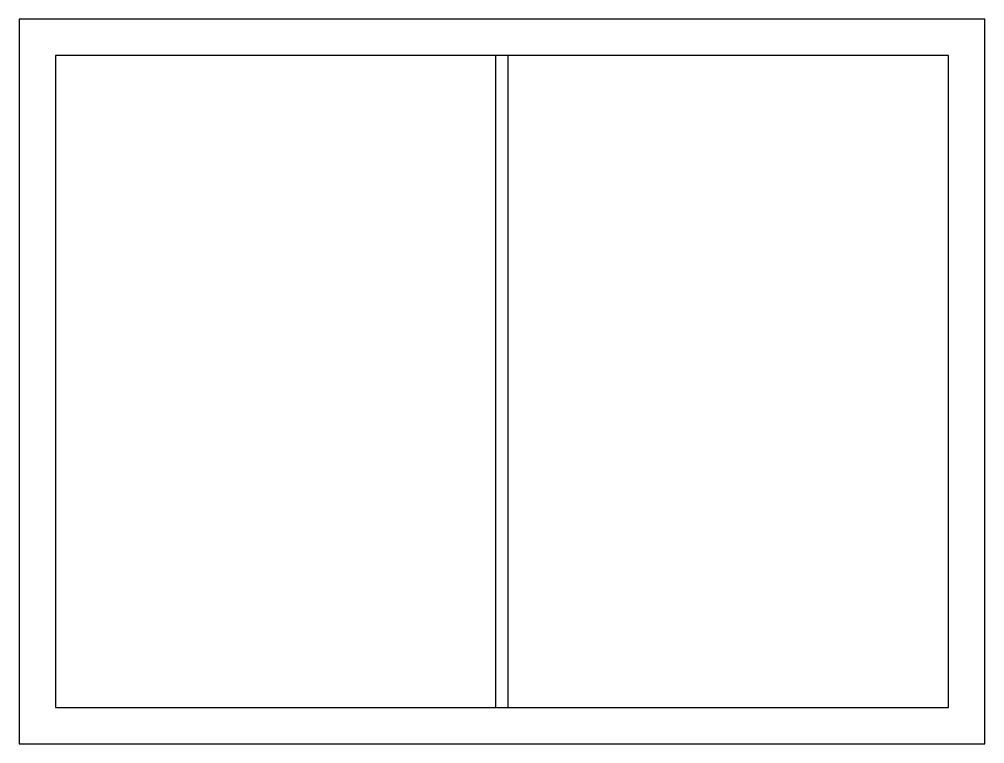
# Model space of a CAD drawing. Header units: inches. Extents: x 0 to 315, y 0 to 236.
import ezdxf

# ---------------------------------------------------------------- set-up
doc = ezdxf.new("R2010")
doc.units = ezdxf.units.IN

msp = doc.modelspace()

# ---------------------------------------------------------------- linework, layer by layer
at = {"layer": 'A-WALL'}
for p, q in [((155.51, 11.81), (155.51, 224.41)), ((159.45, 11.81), (159.45, 224.41))]:
    msp.add_line(p, q, dxfattribs=at)
for points in [[(0, 0), (314.96, 0), (314.96, 236.22), (0, 236.22)], [(11.81, 11.81), (303.15, 11.81), (303.15, 224.41), (11.81, 224.41)]]:
    msp.add_lwpolyline(points, close=True, dxfattribs=at)

doc.saveas('drawing.dxf')
